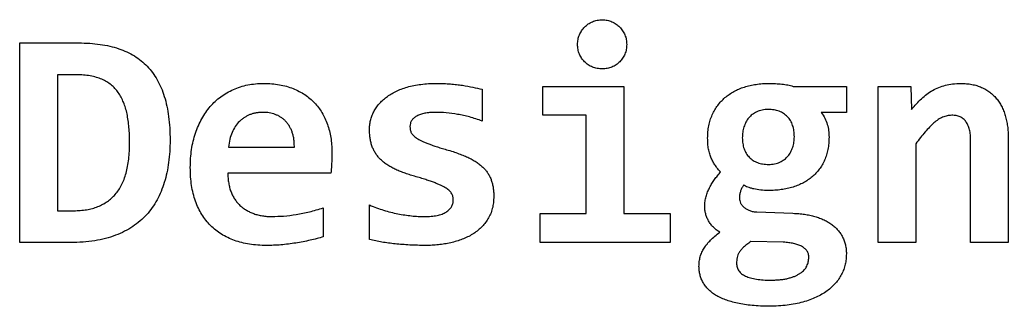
# Model space of a CAD drawing. Extents: x 0 to 260, y 0 to 99.
# Drawn here: x 81.48 to 97.22, y 14.98 to 19.54 of the extents above; entities that cross this region are included whole.
import ezdxf

# ---------------------------------------------------------------- set-up
doc = ezdxf.new("R2010")
doc.units = 0
doc.layers.get('0').update_dxf_attribs({"linetype": 'CONTINUOUS'})

msp = doc.modelspace()

# ---------------------------------------------------------------- linework, layer by layer
at = {"color": 7}
for points in [[(90.837322, 19.531007)], [(89.812061, 18.020395), (89.812061, 18.480532), (91.100468, 18.480532), (91.100468, 16.455914), (91.8367, 16.455914), (91.8367, 15.995751), (89.766047, 15.995751), (89.766047, 16.455914), (90.50228, 16.455914), (90.50228, 18.020395)], [(96.556782, 18.522892)], [(83.229114, 17.709113)], [(93.808148, 17.774518)]]:
    msp.add_lwpolyline(points, close=True, dxfattribs=at)
for points in [[(81.483438, 15.995751), (81.483438, 19.170751), (82.421704, 19.170751)], [(82.382876, 18.664629), (82.081627, 18.664629), (82.081627, 16.501951), (82.341897, 16.501951)], [(88.846446, 18.433965), (88.846477, 17.928373)], [(93.79879, 18.480426), (94.643583, 18.480532)], [(94.643583, 18.480532), (94.643583, 18.066406), (94.243832, 18.066406)], [(95.747941, 17.565973), (95.747941, 15.995724), (95.149752, 15.995724), (95.149752, 18.480506), (95.668134, 18.480506), (95.682501, 18.113846)], [(97.22041, 17.658789), (97.220402, 15.995751), (96.622214, 15.995751), (96.622214, 17.612725)], [(84.806549, 17.514115), (85.854815, 17.514247)], [(86.437859, 17.100201), (84.796479, 17.100201)], [(86.314957, 16.54791), (86.314957, 16.08772)], [(87.051163, 16.042397), (87.051163, 16.594026)], [(93.219315, 16.482478), (93.793781, 16.460782)], [(82.287967, 15.995671), (81.483438, 15.995751)], [(85.271004, 15.954555), (85.271007, 15.954767)], [(93.639886, 16.00091), (93.121512, 16.010964)], [(94.03824, 15.815543), (94.038198, 15.815305)]]:
    msp.add_lwpolyline(points, dxfattribs=at)
for points in [[(90.600776, 19.507988), (90.625091, 19.518307), (90.650428, 19.526245), (90.67627, 19.531007)], [(90.67627, 19.531007), (90.702762, 19.53577), (90.729779, 19.537357), (90.756796, 19.538945)], [(90.756796, 19.538945), (90.783847, 19.536299), (90.810895, 19.536034), (90.837322, 19.531007)], [(90.837322, 19.530928), (90.86243, 19.526165), (90.886968, 19.517963), (90.910659, 19.507909)], [(90.39371, 19.298756), (90.403447, 19.322039), (90.415168, 19.344502), (90.428942, 19.365616)], [(90.428942, 19.365616), (90.442568, 19.386518), (90.458192, 19.406097), (90.475676, 19.423851)], [(90.475676, 19.423851), (90.493376, 19.441843), (90.512956, 19.458009), (90.533913, 19.472032)], [(90.533913, 19.472032), (90.554974, 19.486055), (90.577392, 19.498225), (90.600776, 19.507988)], [(90.910659, 19.507909), (90.934048, 19.497855), (90.956627, 19.486213), (90.977524, 19.471952)], [(90.977524, 19.471952), (90.998029, 19.457929), (91.016907, 19.441578), (91.034322, 19.423772)], [(91.034322, 19.423772), (91.051891, 19.40578), (91.067956, 19.386439), (91.081775, 19.365537)], [(91.081775, 19.365537), (91.095666, 19.344635), (91.107308, 19.322039), (91.117005, 19.298677)], [(90.364236, 19.14633), (90.365559, 19.172894), (90.366617, 19.199431), (90.371433, 19.225413)], [(90.371433, 19.225413), (90.37601, 19.250549), (90.383842, 19.275102), (90.39371, 19.298756)], [(91.117005, 19.298677), (91.126847, 19.274864), (91.134705, 19.250443), (91.139283, 19.225334)], [(91.139283, 19.225334), (91.144019, 19.199405), (91.145262, 19.172814), (91.146479, 19.146277)], [(82.421704, 19.170751), (82.48047, 19.170751), (82.539237, 19.168105), (82.597853, 19.16493)], [(82.597853, 19.16493), (82.65291, 19.16149), (82.707835, 19.155405), (82.762497, 19.147732)], [(82.762497, 19.147732), (82.814141, 19.140323), (82.865553, 19.131328), (82.916358, 19.119686)], [(82.916358, 19.119686), (82.964195, 19.108573), (83.011492, 19.09508), (83.057997, 19.079416)], [(83.057997, 19.079416), (83.102442, 19.064335), (83.146162, 19.047164), (83.188852, 19.027664)], [(90.371433, 19.067933), (90.366723, 19.093598), (90.365479, 19.120003), (90.364236, 19.14633)], [(90.39371, 18.994617), (90.383842, 19.018165), (90.37601, 19.042851), (90.371433, 19.067933)], [(91.139283, 19.067933), (91.134705, 19.042798), (91.126821, 19.018298), (91.117005, 18.994617)], [(91.146479, 19.146277), (91.145156, 19.120083), (91.144098, 19.093704), (91.139283, 19.067933)], [(83.188852, 19.027664), (83.229831, 19.008878), (83.269862, 18.988029), (83.308201, 18.964376)], [(83.308201, 18.964376), (83.345801, 18.941092), (83.381773, 18.915348), (83.416047, 18.887461)], [(83.416047, 18.887461), (83.449882, 18.859918), (83.482064, 18.830391), (83.51239, 18.799011)], [(90.428942, 18.927731), (90.415131, 18.948897), (90.403437, 18.971281), (90.39371, 18.994617)], [(90.475676, 18.870237), (90.458081, 18.887699), (90.442489, 18.90704), (90.428942, 18.927731)], [(91.081775, 18.927731), (91.068017, 18.907093), (91.052004, 18.887752), (91.034322, 18.870237)], [(91.117005, 18.994617), (91.107321, 18.971334), (91.095706, 18.948739), (91.081775, 18.927731)], [(83.51239, 18.799011), (83.543026, 18.76734), (83.571771, 18.733791), (83.597948, 18.698363)], [(90.533913, 18.823485), (90.513143, 18.837243), (90.4934, 18.852721), (90.475676, 18.870237)], [(90.600776, 18.786814), (90.577334, 18.796868), (90.555109, 18.809303), (90.533913, 18.823485)], [(90.67627, 18.764589), (90.65042, 18.769087), (90.624964, 18.776495), (90.600776, 18.786814)], [(90.756798, 18.756651), (90.729816, 18.759297), (90.702839, 18.759826), (90.67627, 18.764589)], [(90.837322, 18.764589), (90.810816, 18.759826), (90.783807, 18.758239), (90.756798, 18.756651)], [(90.910659, 18.786814), (90.887084, 18.77676), (90.86243, 18.769087), (90.837322, 18.764589)], [(90.977524, 18.823485), (90.95649, 18.809197), (90.934109, 18.796815), (90.910659, 18.786814)], [(91.034322, 18.870237), (91.016886, 18.853039), (90.99782, 18.837296), (90.977524, 18.823485)], [(82.500063, 18.660396), (82.461087, 18.663306), (82.421979, 18.6641), (82.382876, 18.664629)], [(82.606473, 18.646637), (82.571267, 18.652987), (82.53572, 18.65775), (82.500063, 18.660396)], [(82.703535, 18.623619), (82.671645, 18.633144), (82.639207, 18.640552), (82.606473, 18.646637)], [(82.79053, 18.591974), (82.762249, 18.60441), (82.733129, 18.614729), (82.703535, 18.623619)], [(82.86818, 18.551731), (82.84323, 18.566813), (82.817253, 18.58028), (82.79053, 18.591974)], [(83.597948, 18.698363), (83.624862, 18.661957), (83.649063, 18.623539), (83.671286, 18.584037)], [(83.671286, 18.584037), (83.694384, 18.543), (83.715331, 18.500773), (83.733836, 18.457513)], [(82.937922, 18.502836), (82.915829, 18.520563), (82.892482, 18.536994), (82.86818, 18.551731)], [(82.999032, 18.44603), (82.980009, 18.466403), (82.959567, 18.485347), (82.937922, 18.502836)], [(83.052237, 18.380599), (83.035992, 18.403618), (83.018249, 18.425499), (82.999032, 18.44603)], [(83.733836, 18.457513), (83.753309, 18.411978), (83.77007, 18.365306), (83.784882, 18.318025)], [(84.779945, 18.377715), (84.813592, 18.397294), (84.848549, 18.414545), (84.884197, 18.430208)], [(84.884197, 18.430208), (84.920619, 18.446348), (84.957761, 18.460582), (84.995639, 18.472621)], [(84.995639, 18.472621), (85.034303, 18.484792), (85.073731, 18.494846), (85.113551, 18.502836)], [(85.113551, 18.502836), (85.154434, 18.511038), (85.19573, 18.517124), (85.237214, 18.520828)], [(85.237214, 18.520828), (85.280458, 18.524532), (85.323905, 18.525591), (85.367355, 18.526649)], [(85.367355, 18.526649), (85.410059, 18.526596), (85.45276, 18.524003), (85.495336, 18.521622)], [(85.495336, 18.521622), (85.535802, 18.518711), (85.576156, 18.513684), (85.616124, 18.506541)], [(85.616124, 18.506541), (85.654147, 18.499661), (85.691824, 18.491195), (85.729003, 18.480611)], [(85.729003, 18.480611), (85.76455, 18.470557), (85.799644, 18.458916), (85.833974, 18.445395)], [(85.833974, 18.445395), (85.86729, 18.432166), (85.89989, 18.417244), (85.931753, 18.400813)], [(87.470319, 18.399199), (87.499002, 18.412957), (87.528294, 18.425393), (87.558033, 18.436585)], [(87.558033, 18.436585), (87.589447, 18.448491), (87.621364, 18.459074), (87.653659, 18.468202)], [(87.653659, 18.468202), (87.688044, 18.477992), (87.722863, 18.486194), (87.75791, 18.493338)], [(87.75791, 18.493338), (87.795298, 18.501011), (87.832951, 18.507096), (87.870789, 18.512123)], [(87.870789, 18.512123), (87.910892, 18.51715), (87.951207, 18.520855), (87.991577, 18.522971)], [(87.991577, 18.522971), (88.034675, 18.525617), (88.077834, 18.525882), (88.120995, 18.526675)], [(88.120995, 18.526675), (88.158397, 18.526464), (88.195793, 18.526675), (88.233157, 18.52403)], [(88.233157, 18.52403), (88.268654, 18.52403), (88.304121, 18.520855), (88.339568, 18.518209)], [(88.339568, 18.518209), (88.372455, 18.515563), (88.405324, 18.513182), (88.438067, 18.509477)], [(88.438067, 18.509477), (88.469076, 18.506038), (88.499969, 18.501275), (88.530814, 18.496513)], [(88.530814, 18.496513), (88.587114, 18.487782), (88.643259, 18.477727), (88.699054, 18.466324)], [(88.699054, 18.466324), (88.748365, 18.45627), (88.797405, 18.444628), (88.846446, 18.433965)], [(92.852592, 18.398564), (92.878786, 18.412852), (92.905659, 18.425816), (92.933118, 18.437405)], [(92.933118, 18.437405), (92.961344, 18.449311), (92.990199, 18.45963), (93.019396, 18.469049)], [(93.019396, 18.469049), (93.049487, 18.478574), (93.079943, 18.487041), (93.110706, 18.494184)], [(93.110706, 18.494184), (93.142305, 18.501593), (93.17423, 18.507414), (93.206329, 18.512176)], [(93.206329, 18.512176), (93.239489, 18.517203), (93.272838, 18.520907), (93.306268, 18.523024)], [(93.306268, 18.523024), (93.340719, 18.52567), (93.37526, 18.525934), (93.409812, 18.526728)], [(93.409812, 18.526728), (93.445073, 18.526649), (93.480324, 18.526649), (93.515513, 18.523818)], [(93.515513, 18.523818), (93.549354, 18.521172), (93.583141, 18.51932), (93.616888, 18.51588)], [(93.616888, 18.51588), (93.648948, 18.512441), (93.680976, 18.508472), (93.712512, 18.502122)], [(93.712512, 18.502122), (93.741547, 18.496301), (93.77017, 18.488364), (93.79879, 18.480426)], [(95.924084, 18.355411), (95.953233, 18.377106), (95.983713, 18.397188), (96.015395, 18.415074)], [(96.015395, 18.415074), (96.047147, 18.433066), (96.080104, 18.448808), (96.113894, 18.46254)], [(96.113894, 18.46254), (96.148324, 18.476563), (96.183622, 18.488205), (96.219584, 18.497756)], [(96.219584, 18.497756), (96.257589, 18.507811), (96.296337, 18.514954), (96.335337, 18.519452)], [(96.335337, 18.519452), (96.378271, 18.524215), (96.421511, 18.525538), (96.464755, 18.526596)], [(96.464755, 18.526596), (96.495484, 18.526543), (96.526212, 18.526543), (96.556782, 18.522892)], [(96.55678, 18.522839), (96.585469, 18.520193), (96.614014, 18.51596), (96.642338, 18.510668)], [(96.642338, 18.510668), (96.669254, 18.505376), (96.695969, 18.499291), (96.722144, 18.491353)], [(96.722144, 18.491353), (96.747095, 18.483681), (96.771537, 18.47442), (96.795482, 18.464022)], [(96.795482, 18.464022), (96.818606, 18.453968), (96.841244, 18.442855), (96.863064, 18.430235)], [(96.863064, 18.430235), (96.884495, 18.417799), (96.905109, 18.404041), (96.924897, 18.389251)], [(83.097534, 18.307256), (83.083882, 18.332656), (83.06884, 18.35713), (83.052237, 18.380599)], [(83.135639, 18.226744), (83.124289, 18.254207), (83.111642, 18.281116), (83.097534, 18.307256)], [(83.784882, 18.318025), (83.800598, 18.267833), (83.814129, 18.216981), (83.825146, 18.165598)], [(84.595888, 18.241851), (84.623881, 18.267781), (84.653602, 18.291778), (84.684322, 18.314453)], [(84.684322, 18.314453), (84.715104, 18.337207), (84.746894, 18.358533), (84.779945, 18.377715)], [(85.931753, 18.400813), (85.962323, 18.384938), (85.992219, 18.367978), (86.020907, 18.349034)], [(86.020907, 18.349034), (86.048916, 18.330513), (86.075774, 18.310299), (86.101433, 18.288656)], [(86.101433, 18.288656), (86.126833, 18.267225), (86.15108, 18.244391), (86.174048, 18.220341)], [(87.202859, 18.200021), (87.219872, 18.219865), (87.238308, 18.238385), (87.257501, 18.256112)], [(87.257501, 18.256112), (87.27753, 18.274633), (87.298355, 18.292149), (87.320054, 18.308606)], [(87.320054, 18.308606), (87.342887, 18.325804), (87.366684, 18.34197), (87.391232, 18.35676)], [(87.391232, 18.35676), (87.41687, 18.372106), (87.443323, 18.386287), (87.470319, 18.399199)], [(92.649842, 18.242566), (92.669024, 18.263203), (92.689587, 18.282438), (92.710955, 18.300801)], [(92.710955, 18.300801), (92.732625, 18.319321), (92.75508, 18.337048), (92.778538, 18.353294)], [(92.778538, 18.353294), (92.802324, 18.369698), (92.82715, 18.384753), (92.852592, 18.398564)], [(95.759439, 18.202984), (95.784945, 18.231109), (95.811456, 18.258335), (95.839246, 18.284238)], [(95.839246, 18.284238), (95.866265, 18.309373), (95.894488, 18.333318), (95.924084, 18.355411)], [(96.924897, 18.389251), (96.944212, 18.374699), (96.962748, 18.359168), (96.980256, 18.342525)], [(96.980256, 18.342525), (96.998089, 18.325592), (97.014858, 18.307521), (97.030585, 18.288603)], [(97.030585, 18.288603), (97.04646, 18.269553), (97.061279, 18.249524), (97.075162, 18.228913)], [(83.167273, 18.137579), (83.158277, 18.167821), (83.147694, 18.197587), (83.135639, 18.226744)], [(83.191006, 18.041244), (83.184365, 18.073656), (83.176692, 18.105882), (83.167273, 18.137579)], [(83.825146, 18.165598), (83.836973, 18.110486), (83.845889, 18.054738), (83.853187, 17.998805)], [(84.444184, 18.065692), (84.466541, 18.097812), (84.490584, 18.128742), (84.516082, 18.158428)], [(84.516082, 18.158428), (84.541164, 18.187665), (84.567649, 18.215711), (84.595888, 18.241851)], [(86.174048, 18.220341), (86.196961, 18.196264), (86.218609, 18.171208), (86.238757, 18.144855)], [(86.238757, 18.144855), (86.258998, 18.118397), (86.27773, 18.090774), (86.294838, 18.062173)], [(87.11874, 18.074211), (87.130144, 18.096436), (87.142976, 18.118053), (87.156846, 18.138928)], [(87.156846, 18.138928), (87.170974, 18.160095), (87.186241, 18.18068), (87.202859, 18.200021)], [(92.508202, 18.027592), (92.520241, 18.054394), (92.533549, 18.080641), (92.548467, 18.105961)], [(92.548467, 18.105961), (92.562939, 18.130568), (92.578925, 18.154195), (92.595917, 18.177134)], [(92.595917, 18.177134), (92.612771, 18.199888), (92.630591, 18.221875), (92.649842, 18.242566)], [(93.301254, 18.102707), (93.286437, 18.099532), (93.271766, 18.095828), (93.257396, 18.09133)], [(93.348707, 18.109851), (93.332779, 18.107205), (93.316938, 18.105882), (93.301254, 18.102707)], [(93.399031, 18.112497), (93.38223, 18.112444), (93.365423, 18.112444), (93.348707, 18.109851)], [(93.491772, 18.105353), (93.461141, 18.110115), (93.430082, 18.111438), (93.399031, 18.112497)], [(93.573738, 18.083657), (93.547237, 18.093711), (93.519683, 18.100855), (93.491772, 18.105353)], [(95.682501, 18.113846), (95.707795, 18.143876), (95.733071, 18.173906), (95.759439, 18.202984)], [(97.075162, 18.228913), (97.089238, 18.208011), (97.102337, 18.186501), (97.113987, 18.164223)], [(97.113987, 18.164223), (97.126158, 18.140939), (97.136741, 18.116809), (97.14634, 18.092309)], [(83.208971, 17.937713), (83.203944, 17.972373), (83.198044, 18.006928), (83.191006, 18.041244)], [(83.853187, 17.998805), (83.860992, 17.938851), (83.866919, 17.878658), (83.870438, 17.818333)], [(84.326992, 17.854316), (84.343555, 17.891993), (84.361684, 17.929008), (84.381634, 17.965044)], [(84.381634, 17.965044), (84.40079, 17.999599), (84.421615, 18.033254), (84.444184, 18.065692)], [(85.018647, 17.955281), (85.005444, 17.944698), (84.992692, 17.933321), (84.980539, 17.921494)], [(85.058909, 17.984756), (85.044939, 17.97576), (85.031577, 17.965706), (85.018647, 17.955281)], [(85.102046, 18.009097), (85.087283, 18.001689), (85.072794, 17.993487), (85.058909, 17.984756)], [(85.148063, 18.03), (85.132399, 18.023914), (85.117083, 18.01677), (85.102046, 18.009097)], [(85.196233, 18.045875), (85.179882, 18.041641), (85.163792, 18.036349), (85.148063, 18.03)], [(85.246562, 18.056722), (85.229655, 18.053812), (85.21282, 18.050372), (85.196233, 18.045875)], [(85.299767, 18.063866), (85.281934, 18.06122), (85.264204, 18.059897), (85.246562, 18.056722)], [(85.355904, 18.066512), (85.337118, 18.066459), (85.318396, 18.066459), (85.299767, 18.063866)], [(85.456617, 18.058575), (85.423401, 18.063866), (85.38968, 18.065189), (85.355904, 18.066512)], [(85.550804, 18.033439), (85.520292, 18.044816), (85.48869, 18.053547), (85.456617, 18.058575)], [(85.594661, 18.014654), (85.580373, 18.021533), (85.565723, 18.027883), (85.550804, 18.033439)], [(85.635642, 17.991635), (85.62244, 18.000102), (85.608734, 18.007774), (85.594661, 18.014654)], [(85.674467, 17.963589), (85.662058, 17.973643), (85.649094, 17.982904), (85.635642, 17.991635)], [(85.709697, 17.931971), (85.698505, 17.943084), (85.686731, 17.953667), (85.674467, 17.963589)], [(86.294838, 18.062173), (86.312248, 18.033095), (86.327962, 18.003012), (86.342289, 17.972294)], [(86.342289, 17.972294), (86.356973, 17.940835), (86.370194, 17.908688), (86.381833, 17.875959)], [(87.068411, 17.936893), (87.074073, 17.960441), (87.080953, 17.98383), (87.08926, 18.006637)], [(87.08926, 18.006637), (87.097674, 18.029656), (87.107543, 18.05233), (87.11874, 18.074211)], [(87.756508, 17.974463), (87.743649, 17.963086), (87.732325, 17.950122), (87.722718, 17.935623)], [(87.803961, 18.006822), (87.78708, 17.997562), (87.770851, 17.987243), (87.756508, 17.974463)], [(87.862918, 18.032751), (87.842651, 18.025607), (87.822892, 18.017141), (87.803961, 18.006822)], [(87.93122, 18.051537), (87.908096, 18.046774), (87.885201, 18.040689), (87.862918, 18.032751)], [(88.007431, 18.062914), (87.981846, 18.060268), (87.956393, 18.056828), (87.93122, 18.051537)], [(88.092989, 18.066618), (88.064419, 18.066512), (88.03585, 18.066512), (88.007431, 18.062914)], [(88.272734, 18.05868), (88.212978, 18.063443), (88.152983, 18.06503), (88.092989, 18.066618)], [(88.454635, 18.034868), (88.394336, 18.045187), (88.333659, 18.053653), (88.272734, 18.05868)], [(88.548102, 18.016876), (88.517106, 18.023491), (88.485922, 18.029576), (88.454635, 18.034868)], [(88.644444, 17.993064), (88.612525, 18.001795), (88.580415, 18.009732), (88.548102, 18.016876)], [(88.743663, 17.963589), (88.710836, 17.974172), (88.677742, 17.983962), (88.644444, 17.993064)], [(88.846477, 17.928373), (88.812304, 17.940279), (88.77813, 17.95245), (88.743663, 17.963589)], [(92.453571, 17.854316), (92.459577, 17.884399), (92.466668, 17.914244), (92.475849, 17.943454)], [(92.475849, 17.943454), (92.484845, 17.972109), (92.495878, 18.000154), (92.508202, 18.027592)], [(93.088439, 17.977691), (93.071558, 17.957318), (93.056988, 17.934961), (93.044581, 17.911546)], [(93.145957, 18.033042), (93.124763, 18.016903), (93.105422, 17.998223), (93.088439, 17.977691)], [(93.217135, 18.075455), (93.191999, 18.063813), (93.167965, 18.04979), (93.145957, 18.033042)], [(93.257396, 18.09133), (93.243691, 18.086832), (93.230261, 18.08154), (93.217135, 18.075455)], [(93.644916, 18.047727), (93.622664, 18.062279), (93.598667, 18.074238), (93.573738, 18.083657)], [(93.70531, 17.997376), (93.687106, 18.016426), (93.666852, 18.033333), (93.644916, 18.047727)], [(93.75348, 17.934829), (93.739827, 17.957318), (93.723598, 17.978379), (93.70531, 17.997376)], [(94.243832, 18.066406), (94.264284, 18.036191), (94.28476, 18.005975), (94.301352, 17.97367)], [(94.301352, 17.97367), (94.317307, 17.942581), (94.329673, 17.909588), (94.339458, 17.87588)], [(96.105271, 17.951365), (96.081009, 17.935226), (96.058059, 17.917366), (96.036249, 17.898158)], [(96.176449, 17.990206), (96.151552, 17.979623), (96.127843, 17.966394), (96.105271, 17.951365)], [(96.248347, 18.012431), (96.223714, 18.007669), (96.199568, 17.999996), (96.176449, 17.990206)], [(96.322404, 18.020369), (96.29756, 18.017723), (96.272718, 18.017194), (96.248347, 18.012431)], [(96.392868, 18.014019), (96.369637, 18.018252), (96.346026, 18.01931), (96.322404, 18.020369)], [(96.453262, 17.995233), (96.434053, 18.003964), (96.413616, 18.01005), (96.392868, 18.014019)], [(96.505027, 17.962875), (96.489232, 17.975839), (96.471811, 17.986687), (96.453262, 17.995233)], [(96.547448, 17.918292), (96.535251, 17.934697), (96.520958, 17.949857), (96.505027, 17.962875)], [(97.14634, 18.092309), (97.156262, 18.066909), (97.165152, 18.041377), (97.172944, 18.015394)], [(97.172944, 18.015394), (97.18104, 17.988381), (97.187919, 17.960996), (97.193793, 17.933427)], [(83.221909, 17.826985), (83.218629, 17.864), (83.214289, 17.900936), (83.208971, 17.937713)], [(83.229106, 17.709086), (83.227519, 17.74843), (83.225375, 17.787773), (83.221909, 17.826985)], [(83.870438, 17.818333), (83.874221, 17.753483), (83.8752, 17.688502), (83.876179, 17.62352)], [(84.280976, 17.735677), (84.294469, 17.775894), (84.30991, 17.815475), (84.326992, 17.854316)], [(84.914393, 17.841696), (84.894655, 17.812009), (84.87818, 17.780286), (84.864067, 17.747504)], [(84.980539, 17.921494), (84.955801, 17.897417), (84.933557, 17.870482), (84.914393, 17.841696)], [(85.74205, 17.896015), (85.731996, 17.908715), (85.721148, 17.920621), (85.709697, 17.931971)], [(85.77081, 17.855031), (85.761973, 17.869318), (85.752448, 17.882944), (85.74205, 17.896015)], [(85.795972, 17.809734), (85.788352, 17.825344), (85.779965, 17.840373), (85.77081, 17.855031)], [(85.817535, 17.75941), (85.811185, 17.776608), (85.804015, 17.793356), (85.795972, 17.809734)], [(86.381833, 17.875959), (86.393766, 17.842436), (86.404032, 17.808332), (86.41275, 17.773856)], [(87.05116, 17.790208), (87.051954, 17.815078), (87.052748, 17.839711), (87.055473, 17.864265)], [(87.054044, 17.714722), (87.052192, 17.739857), (87.051663, 17.765019), (87.05116, 17.790208)], [(87.055473, 17.864265), (87.058145, 17.888606), (87.06267, 17.912948), (87.068411, 17.936893)], [(87.701869, 17.891781), (87.697371, 17.875642), (87.696392, 17.858497), (87.695386, 17.841537)], [(87.695386, 17.841537), (87.696445, 17.82381), (87.697768, 17.80595), (87.701128, 17.788382)], [(87.701128, 17.788382), (87.70425, 17.772242), (87.709251, 17.756182), (87.71695, 17.741657)], [(87.722718, 17.935623), (87.713669, 17.922129), (87.706155, 17.907312), (87.701869, 17.891781)], [(92.439204, 17.758696), (92.442115, 17.790763), (92.447248, 17.822672), (92.453571, 17.854316)], [(93.012226, 17.83389), (93.003627, 17.806691), (92.99733, 17.778725), (92.99352, 17.750494)], [(93.044581, 17.911546), (93.031432, 17.886675), (93.02069, 17.860666), (93.012226, 17.83389)], [(93.787992, 17.860058), (93.779102, 17.886251), (93.767698, 17.911334), (93.75348, 17.934829)], [(93.808127, 17.774518), (93.804079, 17.803516), (93.797464, 17.832276), (93.787992, 17.860058)], [(94.339458, 17.87588), (94.348983, 17.843098), (94.356047, 17.809681), (94.360307, 17.775947)], [(95.967227, 17.831297), (95.942886, 17.806162), (95.918972, 17.780736), (95.896049, 17.754383)], [(96.036249, 17.898158), (96.012198, 17.876991), (95.98954, 17.854316), (95.967227, 17.831297)], [(96.579801, 17.861513), (96.570964, 17.881357), (96.560407, 17.900751), (96.547448, 17.918292)], [(96.603534, 17.791054), (96.597608, 17.815131), (96.589855, 17.838785), (96.579801, 17.861513)], [(96.617187, 17.708372), (96.614488, 17.73618), (96.610202, 17.763882), (96.603534, 17.791054)], [(97.193793, 17.933427), (97.199932, 17.90464), (97.204985, 17.875615), (97.208901, 17.846432)], [(97.208901, 17.846432), (97.212975, 17.81611), (97.215807, 17.785657), (97.217526, 17.755124)], [(83.231998, 17.584653), (83.231204, 17.626192), (83.230675, 17.667653), (83.229114, 17.709113)], [(84.245027, 17.609153), (84.255134, 17.651831), (84.267014, 17.694111), (84.280976, 17.735677)], [(84.827398, 17.638231), (84.817609, 17.597379), (84.812079, 17.555602), (84.806549, 17.514115)], [(84.864067, 17.747504), (84.848827, 17.712129), (84.836339, 17.675564), (84.827398, 17.638231)], [(85.834786, 17.704774), (85.829944, 17.723295), (85.824176, 17.741498), (85.817535, 17.75941)], [(85.84701, 17.645798), (85.843941, 17.665642), (85.839866, 17.685353), (85.834786, 17.704774)], [(85.853492, 17.582536), (85.852434, 17.603703), (85.850264, 17.624843), (85.84701, 17.645798)], [(86.41275, 17.773856), (86.421719, 17.738508), (86.429048, 17.702736), (86.435028, 17.666727)], [(86.435028, 17.666727), (86.441193, 17.629553), (86.445929, 17.592141), (86.44868, 17.55457)], [(87.06267, 17.644978), (87.058833, 17.667997), (87.055817, 17.691386), (87.054044, 17.714722)], [(87.076322, 17.579546), (87.070687, 17.601242), (87.066295, 17.622991), (87.06267, 17.644978)], [(87.71695, 17.741657), (87.725258, 17.726046), (87.736714, 17.711944), (87.749303, 17.699217)], [(87.749303, 17.699217), (87.765231, 17.683078), (87.782972, 17.669134), (87.801789, 17.656805)], [(87.801789, 17.656805), (87.813192, 17.649396), (87.825019, 17.642517), (87.837018, 17.635903)], [(87.837018, 17.635903), (87.850512, 17.628494), (87.864225, 17.62188), (87.877999, 17.615001)], [(92.434892, 17.658022), (92.435421, 17.69165), (92.436214, 17.725279), (92.439204, 17.758696)], [(92.43849, 17.566), (92.436109, 17.596612), (92.435553, 17.62733), (92.434892, 17.658022)], [(92.99352, 17.750494), (92.989604, 17.721442), (92.988334, 17.6921), (92.987037, 17.66297)], [(92.987037, 17.66297), (92.98836, 17.632119), (92.989789, 17.601083), (92.99426, 17.570392)], [(93.815345, 17.677733), (93.814022, 17.709907), (93.812646, 17.742371), (93.808148, 17.774518)], [(93.808862, 17.593199), (93.812857, 17.621245), (93.814101, 17.649634), (93.815345, 17.677733)], [(94.360307, 17.775947), (94.36462, 17.741895), (94.366048, 17.707499), (94.367503, 17.67313)], [(94.367503, 17.67313), (94.36671, 17.639527), (94.365916, 17.605952), (94.363191, 17.572482)], [(95.823431, 17.665218), (95.797926, 17.632384), (95.772936, 17.599205), (95.747941, 17.565973)], [(95.896049, 17.754383), (95.870914, 17.725464), (95.84695, 17.695487), (95.823431, 17.665218)], [(96.622214, 17.612725), (96.621156, 17.64466), (96.620362, 17.676569), (96.617187, 17.708372)], [(97.217526, 17.755124), (97.219378, 17.72303), (97.219908, 17.690909), (97.22041, 17.658789)], [(83.2284, 17.449398), (83.230781, 17.494403), (83.231363, 17.539488), (83.231998, 17.584653)], [(83.876179, 17.62352), (83.875121, 17.563327), (83.874062, 17.503108), (83.870438, 17.443048)], [(84.203328, 17.335918), (84.206503, 17.382855), (84.211954, 17.429633), (84.21915, 17.476121)], [(84.21915, 17.476121), (84.226056, 17.520782), (84.234602, 17.56518), (84.245027, 17.609153)], [(85.854815, 17.514247), (85.854707, 17.537001), (85.854598, 17.559808), (85.853492, 17.582536)], [(86.44868, 17.55457), (86.451538, 17.515597), (86.452252, 17.476491), (86.452993, 17.437386)], [(87.095743, 17.519168), (87.088149, 17.539012), (87.081667, 17.559094), (87.076322, 17.579546)], [(87.120905, 17.463077), (87.111485, 17.481333), (87.103098, 17.500013), (87.095743, 17.519168)], [(87.877999, 17.615001), (87.893716, 17.607328), (87.909474, 17.599655), (87.925452, 17.592776)], [(87.925452, 17.592776), (87.943232, 17.584838), (87.961274, 17.577694), (87.979374, 17.570551)], [(87.979374, 17.570551), (87.999641, 17.562613), (88.019972, 17.554676), (88.040488, 17.547532)], [(88.040488, 17.547532), (88.064062, 17.539065), (88.087869, 17.531392), (88.111666, 17.523719)], [(88.111666, 17.523719), (88.137992, 17.515253), (88.164297, 17.506521), (88.190755, 17.498584)], [(88.190755, 17.498584), (88.220349, 17.489588), (88.250128, 17.481121), (88.279912, 17.472655)], [(88.279912, 17.472655), (88.3138, 17.462601), (88.347682, 17.452546), (88.381292, 17.441778)], [(92.449285, 17.481889), (92.444099, 17.509696), (92.440607, 17.537822), (92.43849, 17.566)], [(92.467991, 17.405662), (92.460318, 17.430798), (92.4541, 17.456145), (92.449285, 17.481889)], [(92.99426, 17.570392), (92.998309, 17.54232), (93.004923, 17.514512), (93.014395, 17.48771)], [(93.014395, 17.48771), (93.023365, 17.46231), (93.034874, 17.437994), (93.048905, 17.415108)], [(93.757808, 17.437174), (93.770641, 17.460722), (93.781012, 17.485672), (93.789442, 17.511231)], [(93.789442, 17.511231), (93.798252, 17.537954), (93.804893, 17.565418), (93.808862, 17.593199)], [(94.350253, 17.47829), (94.344432, 17.448419), (94.337023, 17.418891), (94.327975, 17.38984)], [(94.363191, 17.572482), (94.360545, 17.540891), (94.356312, 17.509405), (94.350253, 17.47829)], [(83.200354, 17.206378), (83.207656, 17.244954), (83.213107, 17.283848), (83.217605, 17.322848)], [(83.217605, 17.322848), (83.222446, 17.364943), (83.226177, 17.407117), (83.2284, 17.449398)], [(83.870438, 17.443048), (83.866892, 17.385607), (83.860886, 17.328298), (83.853187, 17.271227)], [(84.198301, 17.188466), (84.199095, 17.237705), (84.199889, 17.286891), (84.203328, 17.335918)], [(86.452199, 17.368382), (86.45167, 17.339146), (86.450347, 17.30991), (86.449315, 17.280673)], [(86.452993, 17.437386), (86.452879, 17.414367), (86.452755, 17.391401), (86.452199, 17.368382)], [(87.151102, 17.411324), (87.140227, 17.427993), (87.130067, 17.445323), (87.120905, 17.463077)], [(87.18705, 17.361715), (87.174112, 17.37759), (87.162233, 17.394179), (87.151102, 17.411324)], [(87.228751, 17.316418), (87.214094, 17.330706), (87.200047, 17.345813), (87.18705, 17.361715)], [(87.276204, 17.273979), (87.259694, 17.287208), (87.243899, 17.301522), (87.228751, 17.316418)], [(88.381292, 17.441778), (88.412442, 17.431724), (88.443356, 17.420876), (88.474039, 17.409419)], [(88.474039, 17.409419), (88.502273, 17.398836), (88.530316, 17.387988), (88.558158, 17.376346)], [(88.558158, 17.376346), (88.583849, 17.365763), (88.609355, 17.354651), (88.634372, 17.342559)], [(88.634372, 17.342559), (88.657523, 17.331447), (88.680266, 17.319276), (88.702674, 17.306602)], [(92.493153, 17.337373), (92.483469, 17.359598), (92.475108, 17.382458), (92.467991, 17.405662)], [(92.524067, 17.27554), (92.512716, 17.295648), (92.502344, 17.316233), (92.493153, 17.337373)], [(93.048905, 17.415108), (93.062663, 17.392618), (93.078834, 17.37161), (93.097077, 17.352534)], [(93.097077, 17.352534), (93.115228, 17.333484), (93.135463, 17.316471), (93.157471, 17.30221)], [(93.585252, 17.274667), (93.610388, 17.286309), (93.634467, 17.300332), (93.656433, 17.317106)], [(93.656433, 17.317106), (93.677335, 17.332981), (93.696295, 17.351581), (93.713231, 17.371743)], [(93.713231, 17.371743), (93.730244, 17.392116), (93.745201, 17.41397), (93.757808, 17.437174)], [(94.327975, 17.38984), (94.319217, 17.361741), (94.308925, 17.334119), (94.297058, 17.307158)], [(83.175192, 17.098534), (83.185008, 17.134147), (83.193501, 17.170104), (83.200354, 17.206378)], [(83.853187, 17.271227), (83.845752, 17.216247), (83.83673, 17.161505), (83.825146, 17.107292)], [(84.203328, 17.041013), (84.199968, 17.090041), (84.199121, 17.139227), (84.198301, 17.188466)], [(86.445003, 17.187196), (86.443151, 17.158171), (86.440478, 17.129199), (86.437859, 17.100201)], [(86.449315, 17.280673), (86.448257, 17.249505), (86.446934, 17.218337), (86.445003, 17.187196)], [(87.329407, 17.235165), (87.311124, 17.247336), (87.293286, 17.2603), (87.276204, 17.273979)], [(87.389084, 17.198493), (87.368764, 17.210135), (87.348846, 17.222306), (87.329407, 17.235165)], [(87.45379, 17.164706), (87.43183, 17.17529), (87.41025, 17.186402), (87.389084, 17.198493)], [(87.524251, 17.133803), (87.500492, 17.143328), (87.476933, 17.153647), (87.45379, 17.164706)], [(88.702674, 17.306602), (88.72347, 17.294961), (88.743988, 17.282525), (88.763787, 17.269217)], [(88.763787, 17.269217), (88.782652, 17.256517), (88.80089, 17.242758), (88.818429, 17.228233)], [(88.818429, 17.228233), (88.834648, 17.214739), (88.850261, 17.20069), (88.865162, 17.18582)], [(88.865162, 17.18582), (88.879582, 17.171532), (88.893333, 17.156372), (88.906144, 17.140523)], [(92.559299, 17.218734), (92.546916, 17.237255), (92.535036, 17.256146), (92.524067, 17.27554)], [(92.597404, 17.166241), (92.583778, 17.182909), (92.571316, 17.200742), (92.559299, 17.218734)], [(92.639819, 17.118801), (92.625294, 17.134411), (92.610787, 17.14981), (92.597404, 17.166241)], [(93.157471, 17.30221), (93.179696, 17.287923), (93.20376, 17.276281), (93.228649, 17.266994)], [(93.228649, 17.266994), (93.255211, 17.257205), (93.282722, 17.249796), (93.310612, 17.245298)], [(93.310612, 17.245298), (93.341224, 17.240536), (93.372292, 17.239213), (93.403354, 17.238155)], [(93.403354, 17.238155), (93.420155, 17.238207), (93.436977, 17.238207), (93.45368, 17.2408)], [(93.45368, 17.2408), (93.469582, 17.243446), (93.485409, 17.244769), (93.501133, 17.247944)], [(93.501133, 17.247944), (93.515923, 17.250855), (93.530645, 17.254294), (93.544991, 17.258792)], [(93.544991, 17.258792), (93.558722, 17.263025), (93.572134, 17.268582), (93.585252, 17.274667)], [(94.21222, 17.161214), (94.195921, 17.139253), (94.178493, 17.117928), (94.159734, 17.097952)], [(94.258233, 17.230958), (94.244184, 17.206881), (94.228785, 17.183624), (94.21222, 17.161214)], [(94.297058, 17.307158), (94.285575, 17.280964), (94.272611, 17.255591), (94.258233, 17.230958)], [(83.104011, 16.91232), (83.118669, 16.941133), (83.131996, 16.970608), (83.143556, 17.000744)], [(83.143556, 17.000744), (83.155806, 17.032732), (83.166072, 17.065487), (83.175192, 17.098534)], [(83.825146, 17.107292), (83.814007, 17.055222), (83.800513, 17.003654), (83.784882, 16.952722)], [(84.21915, 16.90298), (84.211901, 16.948753), (84.206503, 16.994817), (84.203328, 17.041013)], [(84.796479, 17.100201), (84.796744, 17.072843), (84.797273, 17.045485), (84.799363, 17.018259)], [(84.799363, 17.018259), (84.80148, 16.992595), (84.805105, 16.966851), (84.809417, 16.941318)], [(87.601182, 17.104302), (87.575385, 17.113827), (87.549694, 17.123352), (87.524251, 17.133803)], [(87.682425, 17.076282), (87.655159, 17.085014), (87.628103, 17.094539), (87.601182, 17.104302)], [(87.770139, 17.049824), (87.740821, 17.058291), (87.711505, 17.066757), (87.682425, 17.076282)], [(87.862886, 17.022678), (87.832007, 17.031938), (87.801072, 17.040934), (87.770139, 17.049824)], [(87.946286, 16.996749), (87.918618, 17.005745), (87.890773, 17.014211), (87.862886, 17.022678)], [(88.020342, 16.971613), (87.99571, 16.98008), (87.971069, 16.988547), (87.946286, 16.996749)], [(88.906144, 17.140523), (88.918579, 17.125177), (88.930115, 17.109091), (88.940656, 17.092343)], [(88.940656, 17.092343), (88.951001, 17.075938), (88.960367, 17.058846), (88.968694, 17.041305)], [(88.968694, 17.041305), (88.977108, 17.023577), (88.984463, 17.005242), (88.990972, 16.986668)], [(92.503212, 16.934016), (92.516494, 16.955447), (92.530226, 16.976746), (92.544913, 16.997304)], [(92.544913, 16.997304), (92.559836, 17.018206), (92.5757, 17.038315), (92.591647, 17.058397)], [(92.591647, 17.058397), (92.607654, 17.078505), (92.623738, 17.098693), (92.639819, 17.118801)], [(94.09934, 17.041146), (94.077936, 17.023154), (94.055594, 17.006459), (94.032475, 16.990822)], [(94.159734, 17.097952), (94.140816, 17.077843), (94.120541, 17.058899), (94.09934, 17.041146)], [(83.057997, 16.832522), (83.074984, 16.858186), (83.090086, 16.884909), (83.104011, 16.91232)], [(83.784882, 16.952722), (83.769801, 16.903562), (83.752732, 16.855011), (83.733116, 16.807492)], [(84.245027, 16.774287), (84.234496, 16.816753), (84.226003, 16.859721), (84.21915, 16.90298)], [(84.809417, 16.941318), (84.813518, 16.917241), (84.818201, 16.893085), (84.824525, 16.869431)], [(84.824525, 16.869431), (84.830558, 16.846677), (84.838098, 16.824399), (84.846803, 16.802545)], [(88.085049, 16.948595), (88.063591, 16.956532), (88.041969, 16.964205), (88.020342, 16.971613)], [(88.141847, 16.92637), (88.123035, 16.934042), (88.104112, 16.941451), (88.085049, 16.948595)], [(88.191456, 16.904674), (88.175105, 16.912347), (88.158521, 16.91949), (88.141847, 16.92637)], [(88.234597, 16.882978), (88.220468, 16.890651), (88.206046, 16.897795), (88.191456, 16.904674)], [(88.271263, 16.861282), (88.259277, 16.868955), (88.247053, 16.876099), (88.234597, 16.882978)], [(88.326624, 16.818128), (88.310088, 16.834797), (88.291022, 16.848661), (88.271263, 16.861282)], [(88.990972, 16.986668), (88.997613, 16.967883), (89.003407, 16.948568), (89.008223, 16.929148)], [(89.008223, 16.929148), (89.013276, 16.908775), (89.017271, 16.888084), (89.020446, 16.867315)], [(89.020446, 16.867315), (89.02378, 16.845619), (89.026214, 16.823791), (89.027643, 16.801883)], [(92.43491, 16.800296), (92.44425, 16.823579), (92.45441, 16.846359), (92.465827, 16.868584)], [(92.465827, 16.868584), (92.477283, 16.890809), (92.49001, 16.912638), (92.503212, 16.934016)], [(92.981317, 16.865568), (92.973088, 16.849958), (92.96568, 16.833977), (92.959753, 16.817388)], [(93.006479, 16.909357), (92.997853, 16.894805), (92.989202, 16.880464), (92.981317, 16.865568)], [(93.037395, 16.892953), (93.026918, 16.898244), (93.016705, 16.903801), (93.006479, 16.909357)], [(93.074064, 16.877078), (93.061602, 16.88184), (93.049325, 16.886867), (93.037395, 16.892953)], [(93.117921, 16.86279), (93.103158, 16.867023), (93.088479, 16.871786), (93.074064, 16.877078)], [(93.16825, 16.849032), (93.151344, 16.853001), (93.134593, 16.857763), (93.117921, 16.86279)], [(93.28041, 16.830246), (93.242678, 16.833951), (93.205107, 16.840036), (93.16825, 16.849032)], [(93.703185, 16.854853), (93.671525, 16.847973), (93.639637, 16.842153), (93.607559, 16.837655)], [(93.794493, 16.878665), (93.764444, 16.869405), (93.733922, 16.861732), (93.703185, 16.854853)], [(93.880051, 16.909568), (93.852005, 16.897927), (93.82347, 16.887608), (93.794493, 16.878665)], [(93.959857, 16.946954), (93.933928, 16.933196), (93.907221, 16.92076), (93.880051, 16.909568)], [(94.032475, 16.990822), (94.009033, 16.974947), (93.984813, 16.960289), (93.959857, 16.946954)], [(82.878253, 16.648451), (82.901615, 16.664855), (82.923983, 16.682556), (82.945118, 16.701659)], [(82.945118, 16.701659), (82.966232, 16.720709), (82.986131, 16.741241), (83.004792, 16.762778)], [(83.004792, 16.762778), (83.023948, 16.785003), (83.041829, 16.808154), (83.057997, 16.832522)], [(83.733116, 16.807492), (83.714251, 16.761772), (83.69304, 16.717031), (83.669127, 16.673745)], [(84.280976, 16.654219), (84.266979, 16.693589), (84.255073, 16.7337), (84.245027, 16.774287)], [(84.846803, 16.802545), (84.855111, 16.781642), (84.86453, 16.761349), (84.874843, 16.741452)], [(84.874843, 16.741452), (84.884924, 16.721873), (84.895851, 16.702929), (84.907916, 16.684646)], [(84.907916, 16.684646), (84.919611, 16.666919), (84.932364, 16.64988), (84.946022, 16.633608)], [(88.361136, 16.772832), (88.351797, 16.789501), (88.340049, 16.804688), (88.326624, 16.818128)], [(88.379842, 16.724678), (88.376112, 16.741346), (88.369629, 16.757751), (88.361136, 16.772832)], [(88.385584, 16.670729), (88.38479, 16.688985), (88.383732, 16.707056), (88.379842, 16.724678)], [(89.02976, 16.732139), (89.028701, 16.698034), (89.027643, 16.663929), (89.024045, 16.630063)], [(89.027643, 16.801883), (89.02923, 16.7786), (89.029495, 16.755422), (89.02976, 16.732139)], [(92.393926, 16.652896), (92.397128, 16.678296), (92.402604, 16.70367), (92.409748, 16.728382)], [(92.409748, 16.728382), (92.416786, 16.752723), (92.425412, 16.776721), (92.43491, 16.800296)], [(92.946101, 16.763466), (92.943032, 16.743357), (92.942053, 16.723275), (92.941074, 16.703061)], [(92.941074, 16.703061), (92.942132, 16.689832), (92.943455, 16.676523), (92.946101, 16.663532)], [(92.959753, 16.817388), (92.953509, 16.799925), (92.948906, 16.781801), (92.946101, 16.763466)], [(93.401925, 16.823896), (93.361351, 16.823976), (93.320788, 16.826542), (93.28041, 16.830246)], [(93.506904, 16.827601), (93.471955, 16.824955), (93.436943, 16.82469), (93.401925, 16.823896)], [(93.607559, 16.837655), (93.574164, 16.832892), (93.540564, 16.829717), (93.506904, 16.827601)], [(82.546806, 16.518356), (82.578022, 16.523647), (82.609029, 16.530262), (82.639554, 16.538464)], [(82.639554, 16.538464), (82.668803, 16.546401), (82.697608, 16.556191), (82.725831, 16.567224)], [(82.725831, 16.567224), (82.753084, 16.578072), (82.779793, 16.589978), (82.805638, 16.603869)], [(82.805638, 16.603869), (82.83072, 16.617363), (82.854967, 16.632153), (82.878253, 16.648451)], [(83.591477, 16.55082), (83.563656, 16.511767), (83.533776, 16.47417), (83.501606, 16.438637)], [(83.669127, 16.673745), (83.645685, 16.631306), (83.619628, 16.590322), (83.591477, 16.55082)], [(84.326992, 16.543491), (84.309715, 16.579554), (84.294377, 16.616542), (84.280976, 16.654219)], [(84.382353, 16.442103), (84.362086, 16.474885), (84.34364, 16.508751), (84.326992, 16.543491)], [(84.946022, 16.633608), (84.959542, 16.617468), (84.973956, 16.602123), (84.989159, 16.587571)], [(84.989159, 16.587571), (85.004399, 16.573018), (85.020449, 16.559234), (85.037332, 16.546587)], [(85.037332, 16.546587), (85.054371, 16.533887), (85.072254, 16.522245), (85.090537, 16.511371)], [(86.204235, 16.514149), (86.241274, 16.524997), (86.278114, 16.536374), (86.314957, 16.54791)], [(87.051163, 16.594026), (87.088607, 16.578416), (87.126048, 16.562858), (87.164042, 16.54873)], [(87.164042, 16.54873), (87.201259, 16.534971), (87.239001, 16.522536), (87.276921, 16.51063)], [(88.321594, 16.520419), (88.335088, 16.533648), (88.346968, 16.548703), (88.356824, 16.565002)], [(88.356824, 16.565002), (88.366322, 16.580612), (88.373916, 16.597678), (88.378387, 16.615325)], [(88.378387, 16.615325), (88.382938, 16.633317), (88.384261, 16.651997), (88.385584, 16.670729)], [(89.006794, 16.536585), (88.999068, 16.506926), (88.989278, 16.477795), (88.977314, 16.44959)], [(89.024045, 16.630063), (89.020579, 16.598577), (89.014784, 16.567277), (89.006794, 16.536585)], [(92.388899, 16.571669), (92.389693, 16.598815), (92.390487, 16.625988), (92.393926, 16.652896)], [(92.392497, 16.51055), (92.390116, 16.530923), (92.389534, 16.551243), (92.388899, 16.571669)], [(92.946101, 16.663532), (92.948985, 16.649774), (92.953589, 16.636518), (92.959753, 16.623977)], [(92.959753, 16.623977), (92.966209, 16.611013), (92.974358, 16.598577), (92.983487, 16.587306)], [(92.983487, 16.587306), (92.99317, 16.575135), (93.003912, 16.564023), (93.01584, 16.554233)], [(93.01584, 16.554233), (93.028513, 16.543914), (93.042502, 16.535183), (93.056821, 16.526928)], [(93.056821, 16.526928), (93.072167, 16.518197), (93.087881, 16.510259), (93.104274, 16.503909)], [(82.341897, 16.501951), (82.377166, 16.501951), (82.412435, 16.504597), (82.447588, 16.506185)], [(82.447588, 16.506185), (82.480806, 16.508831), (82.513924, 16.512799), (82.546806, 16.518356)], [(83.501606, 16.438637), (83.469514, 16.403209), (83.43514, 16.369792), (83.398791, 16.338703)], [(84.44706, 16.349366), (84.42375, 16.379), (84.402184, 16.410035), (84.382353, 16.442103)], [(85.090537, 16.511371), (85.109243, 16.500258), (85.128367, 16.489675), (85.148055, 16.480441)], [(85.148055, 16.480441), (85.16819, 16.470916), (85.188893, 16.462714), (85.209885, 16.455305)], [(85.209885, 16.455305), (85.231634, 16.447632), (85.253669, 16.440753), (85.276031, 16.435197)], [(85.276031, 16.435197), (85.299023, 16.429376), (85.322347, 16.425143), (85.345773, 16.421439)], [(85.345773, 16.421439), (85.369876, 16.417735), (85.394091, 16.414559), (85.41839, 16.412707)], [(85.41839, 16.412707), (85.443975, 16.410062), (85.469645, 16.410062), (85.495323, 16.409797)], [(85.495323, 16.409797), (85.558186, 16.412443), (85.621048, 16.412972), (85.683696, 16.417735)], [(85.683696, 16.417735), (85.750847, 16.422762), (85.817752, 16.431493), (85.884292, 16.442076)], [(85.884292, 16.442076), (85.9194, 16.447632), (85.954404, 16.453718), (85.989261, 16.460862)], [(85.989261, 16.460862), (86.024905, 16.468005), (86.060394, 16.475943), (86.095671, 16.484674)], [(86.095671, 16.484674), (86.132072, 16.49367), (86.168246, 16.503724), (86.204235, 16.514149)], [(87.276921, 16.51063), (87.314077, 16.498988), (87.351399, 16.487876), (87.389084, 16.478271)], [(87.389084, 16.478271), (87.426414, 16.468746), (87.464098, 16.46028), (87.501963, 16.453136)], [(87.501963, 16.453136), (87.538724, 16.445992), (87.575652, 16.439907), (87.612683, 16.43435)], [(87.612683, 16.43435), (87.648534, 16.429059), (87.68448, 16.424296), (87.72053, 16.420592)], [(87.72053, 16.420592), (87.755203, 16.416888), (87.789972, 16.414242), (87.824781, 16.412655)], [(87.824781, 16.412655), (87.85855, 16.410009), (87.892353, 16.410009), (87.926159, 16.409744)], [(87.926159, 16.409744), (87.962158, 16.40985), (87.99816, 16.40985), (88.034006, 16.413977)], [(88.034006, 16.413977), (88.06561, 16.416623), (88.097095, 16.421121), (88.128189, 16.427736)], [(88.128189, 16.427736), (88.154812, 16.433292), (88.181148, 16.440436), (88.206559, 16.449961)], [(88.206559, 16.449961), (88.229022, 16.458427), (88.250763, 16.469011), (88.271265, 16.481605)], [(88.271265, 16.481605), (88.289363, 16.492717), (88.306492, 16.505682), (88.321594, 16.520419)], [(88.937052, 16.371221), (88.921892, 16.34635), (88.904927, 16.322723), (88.886723, 16.300048)], [(88.977314, 16.44959), (88.965831, 16.422523), (88.952364, 16.396303), (88.937052, 16.371221)], [(92.404007, 16.451601), (92.398794, 16.470916), (92.394826, 16.490654), (92.392497, 16.51055)], [(92.423427, 16.394081), (92.415781, 16.412866), (92.409272, 16.432022), (92.404007, 16.451601)], [(92.450028, 16.338703), (92.440027, 16.356695), (92.431164, 16.37511), (92.423427, 16.394081)], [(93.104274, 16.503909), (93.121895, 16.49703), (93.140292, 16.492003), (93.158916, 16.488828)], [(93.158916, 16.488828), (93.178865, 16.485388), (93.19909, 16.483801), (93.219315, 16.482478)], [(93.793781, 16.460782), (93.825203, 16.460862), (93.856625, 16.458136), (93.887967, 16.455755)], [(93.887967, 16.455755), (93.917778, 16.453109), (93.947514, 16.449934), (93.977119, 16.445701)], [(93.977119, 16.445701), (94.005553, 16.441468), (94.033869, 16.436705), (94.061957, 16.43062)], [(94.061957, 16.43062), (94.089016, 16.424799), (94.115866, 16.418184), (94.142483, 16.410511)], [(94.142483, 16.410511), (94.167936, 16.403103), (94.193162, 16.395166), (94.217977, 16.38617)], [(94.217977, 16.38617), (94.241657, 16.377438), (94.264951, 16.367649), (94.287718, 16.356695)], [(83.282319, 16.250994), (83.240425, 16.22316), (83.196925, 16.19776), (83.152184, 16.174794)], [(83.398791, 16.338703), (83.361829, 16.307112), (83.322824, 16.277902), (83.282319, 16.250994)], [(84.520394, 16.266684), (84.494333, 16.292878), (84.469851, 16.320394), (84.44706, 16.349366)], [(84.603077, 16.193341), (84.574123, 16.216096), (84.546464, 16.240622), (84.520394, 16.266684)], [(88.829205, 16.236045), (88.808568, 16.215672), (88.7867, 16.196384), (88.763779, 16.178525)], [(88.886723, 16.300048), (88.868758, 16.277558), (88.849586, 16.256259), (88.829205, 16.236045)], [(92.483821, 16.286951), (92.471359, 16.303355), (92.460114, 16.320712), (92.450028, 16.338703)], [(92.525522, 16.239485), (92.510599, 16.254301), (92.496569, 16.270176), (92.483821, 16.286951)], [(92.572975, 16.197786), (92.5562, 16.210486), (92.540434, 16.224589), (92.525522, 16.239485)], [(94.287718, 16.356695), (94.309573, 16.346112), (94.330949, 16.334735), (94.351705, 16.322167)], [(94.351705, 16.322167), (94.371681, 16.310261), (94.391102, 16.297032), (94.409943, 16.283353)], [(94.409943, 16.283353), (94.428384, 16.269859), (94.446278, 16.255598), (94.463148, 16.240199)], [(94.463148, 16.240199), (94.47942, 16.225382), (94.494752, 16.209454), (94.509161, 16.192759)], [(82.850932, 16.060468), (82.794075, 16.045651), (82.73642, 16.033851), (82.678378, 16.024511)], [(83.008388, 16.110791), (82.956871, 16.091212), (82.904253, 16.074438), (82.850932, 16.060468)], [(83.152184, 16.174794), (83.105487, 16.150717), (83.057439, 16.129497), (83.008388, 16.110791)], [(84.694387, 16.129365), (84.66282, 16.148944), (84.632289, 16.170323), (84.603077, 16.193341)], [(84.793606, 16.074702), (84.759602, 16.091106), (84.726457, 16.109389), (84.694387, 16.129365)], [(84.901453, 16.029406), (84.864763, 16.042635), (84.828724, 16.057742), (84.793606, 16.074702)], [(86.215739, 16.05896), (86.179787, 16.04917), (86.143563, 16.040439), (86.107175, 16.032342)], [(86.314957, 16.08772), (86.281961, 16.07793), (86.248968, 16.067876), (86.215739, 16.05896)], [(88.612075, 16.08436), (88.584622, 16.070866), (88.556486, 16.058695), (88.527954, 16.047688)], [(88.691162, 16.128201), (88.665524, 16.112326), (88.639131, 16.097668), (88.612075, 16.08436)], [(88.763779, 16.178525), (88.740522, 16.160533), (88.71621, 16.143732), (88.691162, 16.128201)], [(92.481662, 16.035306), (92.503225, 16.057266), (92.525802, 16.078036), (92.549244, 16.097853)], [(92.549244, 16.097853), (92.574909, 16.119549), (92.601624, 16.139975), (92.628336, 16.160401)], [(92.628336, 16.160401), (92.609524, 16.172307), (92.590697, 16.184478), (92.572975, 16.197786)], [(94.509161, 16.192759), (94.523581, 16.176091), (94.537085, 16.158549), (94.549426, 16.140266)], [(94.549426, 16.140266), (94.56157, 16.122274), (94.572577, 16.103515), (94.582499, 16.084201)], [(94.582499, 16.084201), (94.592553, 16.064622), (94.601469, 16.044434), (94.6091, 16.023796)], [(82.490725, 16.002815), (82.423267, 15.998052), (82.355621, 15.996994), (82.287967, 15.995671)], [(82.678378, 16.024511), (82.616178, 16.014457), (82.553532, 16.007313), (82.490725, 16.002815)], [(85.017208, 15.99419), (84.978057, 16.003979), (84.939407, 16.015621), (84.901453, 16.029406)], [(85.140871, 15.969848), (85.099327, 15.976198), (85.057996, 15.984135), (85.017208, 15.99419)], [(85.271007, 15.954767), (85.227462, 15.957942), (85.184049, 15.963233), (85.140871, 15.969848)], [(85.409048, 15.949263), (85.362984, 15.949475), (85.31692, 15.952174), (85.271004, 15.954555)], [(85.523366, 15.951909), (85.485282, 15.949263), (85.447164, 15.949263), (85.409048, 15.949263)], [(85.640558, 15.959053), (85.601545, 15.955878), (85.562472, 15.953232), (85.523366, 15.951909)], [(85.759909, 15.971224), (85.720222, 15.966197), (85.68042, 15.962228), (85.640558, 15.959053)], [(85.877821, 15.988422), (85.838633, 15.981807), (85.799327, 15.975986), (85.759909, 15.971224)], [(85.993576, 16.009324), (85.955061, 16.001915), (85.916497, 15.995036), (85.877821, 15.988422)], [(86.107175, 16.032342), (86.069443, 16.02414), (86.03153, 16.016467), (85.993576, 16.009324)], [(87.25032, 16.00345), (87.183635, 16.015092), (87.117399, 16.02885), (87.051163, 16.042397)], [(87.460979, 15.97469), (87.390473, 15.981833), (87.320149, 15.991358), (87.25032, 16.00345)], [(87.573141, 15.964636), (87.535718, 15.967546), (87.498325, 15.970986), (87.460979, 15.97469)], [(87.691053, 15.956698), (87.651712, 15.959344), (87.612413, 15.961461), (87.573141, 15.964636)], [(87.816156, 15.952465), (87.774436, 15.952465), (87.732722, 15.955111), (87.691053, 15.956698)], [(87.947733, 15.949819), (87.903868, 15.949845), (87.860008, 15.949845), (87.816156, 15.952465)], [(88.048396, 15.952729), (88.014876, 15.950083), (87.981308, 15.950083), (87.947733, 15.949819)], [(88.148335, 15.960667), (88.115092, 15.957227), (88.081768, 15.954317), (88.048396, 15.952729)], [(88.246834, 15.973631), (88.214139, 15.96834), (88.181278, 15.964106), (88.148335, 15.960667)], [(88.343896, 15.992417), (88.311736, 15.985273), (88.279367, 15.978923), (88.246834, 15.973631)], [(88.438082, 16.016758), (88.407012, 16.007498), (88.375556, 15.999296), (88.343896, 15.992417)], [(88.527954, 16.047688), (88.498405, 16.036311), (88.468428, 16.025992), (88.438082, 16.016758)], [(92.342899, 15.840467), (92.353323, 15.863485), (92.365415, 15.885843), (92.378847, 15.907327)], [(92.378847, 15.907327), (92.393056, 15.930081), (92.408753, 15.951883), (92.425581, 15.972758)], [(92.425581, 15.972758), (92.443176, 15.994454), (92.46199, 16.015356), (92.481662, 16.035306)], [(93.007193, 15.921799), (92.993356, 15.90857), (92.980158, 15.894653), (92.967649, 15.880101)], [(93.058242, 15.965667), (93.040488, 15.951909), (93.023402, 15.937331), (93.007193, 15.921799)], [(93.121512, 16.010964), (93.100133, 15.996147), (93.078755, 15.981542), (93.058242, 15.965667)], [(93.725434, 15.993766), (93.69702, 15.997206), (93.668448, 15.999058), (93.639886, 16.00091)], [(93.803081, 15.980802), (93.77739, 15.986358), (93.751482, 15.990591), (93.725434, 15.993766)], [(93.871386, 15.962016), (93.849108, 15.969689), (93.82619, 15.975774), (93.803081, 15.980802)], [(93.93034, 15.936087), (93.911343, 15.946141), (93.891632, 15.954872), (93.871386, 15.962016)], [(93.97923, 15.903728), (93.964387, 15.916428), (93.947647, 15.926747), (93.93034, 15.936087)], [(94.015179, 15.863459), (94.004993, 15.87854), (93.992901, 15.89206), (93.97923, 15.903728)], [(94.6091, 16.023796), (94.616905, 16.00263), (94.623361, 15.98104), (94.62852, 15.959079)], [(94.62852, 15.959079), (94.633838, 15.936325), (94.637754, 15.91328), (94.64003, 15.890076)], [(92.301915, 15.695951), (92.304957, 15.720822), (92.310064, 15.745746), (92.317022, 15.770008)], [(92.317022, 15.770008), (92.323901, 15.794085), (92.33258, 15.817633), (92.342899, 15.840467)], [(92.902947, 15.755721), (92.899958, 15.741433), (92.898291, 15.727066), (92.897206, 15.712593)], [(92.915886, 15.798133), (92.910356, 15.784375), (92.90599, 15.770193), (92.902947, 15.755721)], [(92.936735, 15.839117), (92.928559, 15.826153), (92.921601, 15.812394), (92.915886, 15.798133)], [(92.967649, 15.880101), (92.956483, 15.867137), (92.945847, 15.853616), (92.936735, 15.839117)], [(94.038198, 15.815305), (94.033462, 15.832238), (94.02526, 15.848616), (94.015179, 15.863459)], [(94.037526, 15.689575), (94.042368, 15.712064), (94.043902, 15.735401), (94.045437, 15.758313)], [(94.045437, 15.758313), (94.044378, 15.777628), (94.04332, 15.796996), (94.03824, 15.815543)], [(94.643628, 15.816654), (94.64257, 15.788238), (94.641776, 15.759874), (94.638601, 15.731723)], [(94.64003, 15.890076), (94.642411, 15.865734), (94.643019, 15.841234), (94.643628, 15.816654)], [(92.296888, 15.614751), (92.297681, 15.64187), (92.29874, 15.669017), (92.301915, 15.695951)], [(92.3012, 15.547255), (92.298554, 15.569745), (92.297761, 15.592261), (92.296888, 15.614751)], [(92.897206, 15.712593), (92.896148, 15.697248), (92.895618, 15.681928), (92.895089, 15.666582)], [(92.895089, 15.666582), (92.896412, 15.644622), (92.897788, 15.622741), (92.903688, 15.601865)], [(92.903688, 15.601865), (92.909271, 15.582022), (92.918902, 15.563342), (92.931009, 15.546515)], [(93.972809, 15.561596), (93.981143, 15.570856), (93.988922, 15.580646), (93.995827, 15.59107)], [(93.995827, 15.59107), (94.002548, 15.601124), (94.008448, 15.611708), (94.013793, 15.622714)], [(94.013793, 15.622714), (94.024244, 15.644146), (94.032578, 15.666477), (94.037526, 15.689575)], [(94.624234, 15.649781), (94.617831, 15.622503), (94.610052, 15.595568), (94.600501, 15.569242)], [(94.638601, 15.731723), (94.635585, 15.70418), (94.630584, 15.676822), (94.624234, 15.649781)], [(92.313424, 15.481824), (92.307868, 15.503255), (92.303714, 15.525216), (92.3012, 15.547255)], [(92.333559, 15.419991), (92.325595, 15.440099), (92.318848, 15.460816), (92.313424, 15.481824)], [(92.931009, 15.546515), (92.94355, 15.529052), (92.958743, 15.513653), (92.975586, 15.500477)], [(92.975586, 15.500477), (92.994742, 15.485396), (93.016046, 15.473357), (93.038136, 15.463091)], [(93.038136, 15.463091), (93.063642, 15.451185), (93.090204, 15.441925), (93.117223, 15.434331)], [(93.117223, 15.434331), (93.14815, 15.4256), (93.17968, 15.41925), (93.211409, 15.414223)], [(93.662929, 15.415546), (93.683222, 15.418985), (93.703405, 15.423219), (93.723322, 15.42851)], [(93.723322, 15.42851), (93.741737, 15.433273), (93.75992, 15.438829), (93.777964, 15.444914)], [(93.777964, 15.444914), (93.794712, 15.450471), (93.811363, 15.456556), (93.827574, 15.4637)], [(93.827574, 15.4637), (93.842522, 15.47005), (93.857101, 15.477458), (93.871434, 15.485396)], [(93.871434, 15.485396), (93.884663, 15.492539), (93.89768, 15.500212), (93.910256, 15.508414)], [(93.910256, 15.508414), (93.922003, 15.516087), (93.933354, 15.524554), (93.944048, 15.53355)], [(93.944048, 15.53355), (93.954235, 15.542281), (93.963866, 15.551542), (93.972809, 15.561596)], [(94.566708, 15.491587), (94.553797, 15.466187), (94.539488, 15.441263), (94.523571, 15.41753)], [(94.600501, 15.569242), (94.59087, 15.542704), (94.579466, 15.516802), (94.566708, 15.491587)], [(92.361597, 15.360327), (92.350934, 15.379642), (92.341621, 15.399538), (92.333559, 15.419991)], [(92.398265, 15.304236), (92.384639, 15.321963), (92.372442, 15.340748), (92.361597, 15.360327)], [(92.444279, 15.252457), (92.427928, 15.268861), (92.412344, 15.285926), (92.398265, 15.304236)], [(93.211409, 15.414223), (93.247165, 15.408402), (93.283167, 15.404433), (93.319256, 15.402052)], [(93.319256, 15.402052), (93.360163, 15.399142), (93.401182, 15.398348), (93.442203, 15.397819)], [(93.442203, 15.397819), (93.468817, 15.397766), (93.495429, 15.397766), (93.522009, 15.400464)], [(93.522009, 15.400464), (93.546747, 15.400464), (93.571446, 15.403639), (93.596063, 15.406285)], [(93.596063, 15.406285), (93.618447, 15.408931), (93.640749, 15.411842), (93.662929, 15.415546)], [(94.408535, 15.285238), (94.38549, 15.264336), (94.361172, 15.244598), (94.335917, 15.226289)], [(94.471085, 15.349241), (94.451506, 15.326752), (94.430588, 15.305347), (94.408535, 15.285238)], [(94.523571, 15.41753), (94.507563, 15.393718), (94.489939, 15.370937), (94.471085, 15.349241)], [(92.498204, 15.204302), (92.479286, 15.219119), (92.461358, 15.235417), (92.444279, 15.252457)], [(92.561473, 15.160434), (92.539592, 15.173928), (92.518341, 15.188401), (92.498204, 15.204302)], [(92.634091, 15.120906), (92.60922, 15.132812), (92.584979, 15.146041), (92.561473, 15.160434)], [(92.716773, 15.086378), (92.688743, 15.096696), (92.661044, 15.108073), (92.634091, 15.120906)], [(94.162645, 15.125642), (94.129505, 15.110561), (94.095559, 15.097067), (94.061269, 15.084658)], [(94.253955, 15.173082), (94.2243, 15.155884), (94.193831, 15.139929), (94.162645, 15.125642)], [(94.335917, 15.226289), (94.309539, 15.207239), (94.282112, 15.189512), (94.253955, 15.173082)], [(92.808081, 15.056189), (92.777321, 15.065184), (92.746859, 15.075239), (92.716773, 15.086378)], [(92.909459, 15.030259), (92.87537, 15.037668), (92.841548, 15.046399), (92.808081, 15.056189)], [(93.020899, 15.010151), (92.983566, 15.015707), (92.946355, 15.022322), (92.909459, 15.030259)], [(93.142406, 14.99507), (93.101774, 14.999039), (93.061266, 15.004066), (93.020899, 15.010151)], [(93.273978, 14.986339), (93.230057, 14.988984), (93.18616, 14.990837), (93.142406, 14.99507)], [(93.416342, 14.983428), (93.368873, 14.983349), (93.32141, 14.983349), (93.273978, 14.986339)], [(93.563736, 14.987662), (93.514664, 14.985016), (93.465504, 14.984222), (93.416342, 14.983428)], [(93.70178, 14.999832), (93.655901, 14.994276), (93.609858, 14.990043), (93.563736, 14.987662)], [(93.831196, 15.019941), (93.788354, 15.011474), (93.74514, 15.005124), (93.70178, 14.999832)], [(93.950547, 15.048701), (93.911187, 15.037588), (93.871354, 15.027799), (93.831196, 15.019941)], [(94.061269, 15.084658), (94.024762, 15.071429), (93.987869, 15.059258), (93.950547, 15.048701)]]:
    msp.add_open_spline(points, degree=3, dxfattribs=at)

doc.saveas('drawing.dxf')
